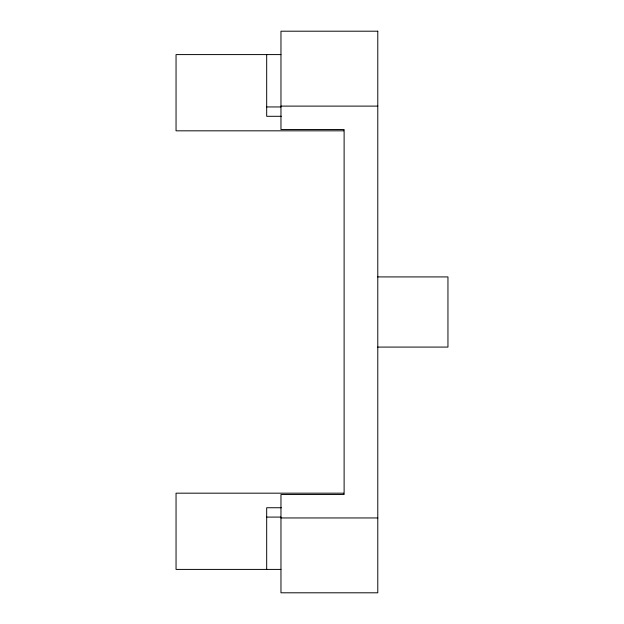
<?xml version="1.0" encoding="UTF-8"?>
<svg xmlns="http://www.w3.org/2000/svg" width="624" height="624" viewBox="0 0 624 624"><rect width="100%" height="100%" fill="white"/><g stroke="black" fill="none" stroke-linecap="round" stroke-linejoin="round"><path stroke-width="0.94" d="M280.964 54.592L176.046 54.592L176.046 130.822L343.676 130.822M280.964 106.111L377.785 106.111M266.682 106.946L280.964 106.946M281.299 116.298L266.682 116.298L266.682 54.592M377.785 276.916L447.954 276.916L447.954 347.084L377.785 347.084M343.676 493.178L176.046 493.178L176.046 569.408L280.964 569.408M281.299 507.741L266.682 507.741L266.682 569.408M266.682 517.093L280.964 517.093M280.964 517.951L377.785 517.951M377.785 31.2L280.964 31.2L280.964 129.527L344.113 129.527L344.113 494.536L280.964 494.536L280.964 592.8L377.785 592.8L377.785 31.2"/></g></svg>
